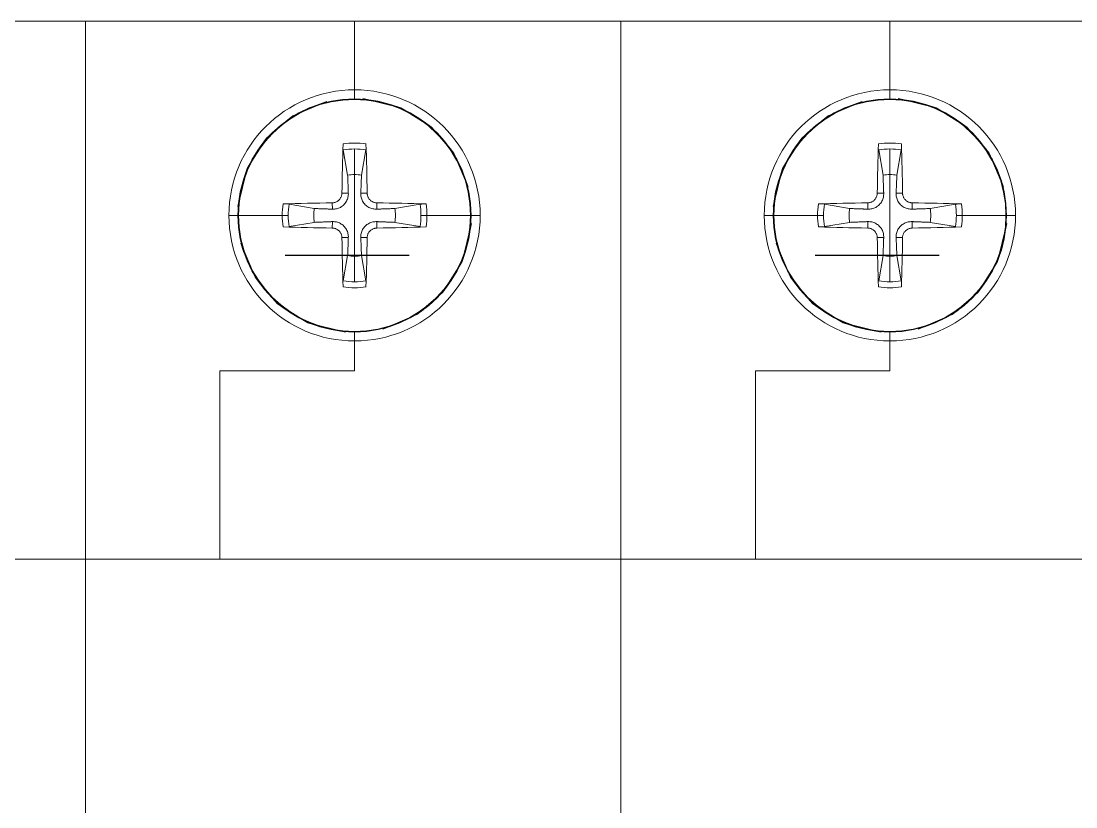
# Model space of a CAD drawing. Header units: millimetres. Extents: x 6750 to 121550, y -28210 to 66060.
# Drawn here: x 38635.85 to 38671.24, y 64789.56 to 64815.94 of the extents above; entities that cross this region are included whole.
import ezdxf

# ---------------------------------------------------------------- set-up
doc = ezdxf.new("R2010")
doc.units = ezdxf.units.MM
doc.layers.add('00_COMPONENTS', color=7, linetype='Continuous')

# ---------------------------------------------------------------- blocks, each defined once
blk = doc.blocks.new('3a2sd1zx35c4')
at = {"linetype": 'Continuous', "lineweight": 0}
for p, q in [((764574.74, 174606.874), (764574.74, 174605.269)), ((764574.74, 174606.874), (764583.771, 174606.874)), ((764583.771, 174606.874), (764583.771, 174605.269)), ((764592.702, 174606.874), (764583.771, 174606.874)), ((764583.771, 174605.269), (764583.771, 174606.874)), ((764592.702, 174605.269), (764592.702, 174606.874)), ((764592.702, 174606.874), (764592.702, 174605.269)), ((764592.702, 174606.874), (764601.733, 174606.874)), ((764601.733, 174606.874), (764601.733, 174605.269)), ((764610.664, 174606.874), (764601.733, 174606.874)), ((764601.733, 174605.269), (764601.733, 174606.874)), ((764610.664, 174605.269), (764610.664, 174606.874)), ((764610.664, 174606.874), (764610.664, 174605.269)), ((764574.74, 174588.009), (764574.74, 174605.269)), ((764583.771, 174604.566), (764583.771, 174605.269)), ((764592.702, 174605.269), (764592.702, 174588.812)), ((764601.733, 174604.566), (764601.733, 174605.269)), ((764610.664, 174605.269), (764610.664, 174588.812)), ((764583.771, 174604.566), (764583.771, 174604.265)), ((764601.733, 174604.566), (764601.733, 174604.265)), ((764601.733, 174604.265), (764601.733, 174604.566)), ((764584.981, 174604.074), (764584.043, 174604.272)), ((764584.043, 174604.272), (764585.319, 174603.964)), ((764602.943, 174604.074), (764602.005, 174604.272)), ((764602.005, 174604.272), (764603.281, 174603.964)), ((764581.7, 174603.692), (764582.843, 174604.17)), ((764582.562, 174604.074), (764581.7, 174603.692)), ((764582.843, 174604.17), (764582.562, 174604.074)), ((764585.319, 174603.964), (764584.981, 174604.074)), ((764585.319, 174603.964), (764586.35, 174603.317)), ((764586.072, 174603.518), (764585.319, 174603.964)), ((764599.663, 174603.692), (764600.805, 174604.17)), ((764600.524, 174604.074), (764599.663, 174603.692)), ((764600.805, 174604.17), (764600.524, 174604.074)), ((764603.281, 174603.964), (764602.943, 174604.074)), ((764603.281, 174603.964), (764604.313, 174603.317)), ((764604.034, 174603.518), (764603.281, 174603.964)), ((764580.819, 174602.946), (764581.7, 174603.692)), ((764581.471, 174603.518), (764580.819, 174602.946)), ((764581.7, 174603.692), (764581.471, 174603.518)), ((764586.35, 174603.317), (764586.072, 174603.518)), ((764598.781, 174602.946), (764599.663, 174603.692)), ((764599.433, 174603.518), (764598.781, 174602.946)), ((764599.663, 174603.692), (764599.433, 174603.518)), ((764604.313, 174603.317), (764604.034, 174603.518)), ((764586.938, 174602.652), (764586.35, 174603.317)), ((764586.35, 174603.317), (764587.101, 174602.439)), ((764604.9, 174602.652), (764604.313, 174603.317)), ((764604.313, 174603.317), (764605.064, 174602.439)), ((764580.168, 174601.922), (764580.819, 174602.946)), ((764580.819, 174602.946), (764580.605, 174602.652)), ((764598.131, 174601.922), (764598.781, 174602.946)), ((764598.781, 174602.946), (764598.567, 174602.652)), ((764580.605, 174602.652), (764580.168, 174601.922)), ((764583.394, 174602.549), (764583.539, 174601.703)), ((764583.771, 174601.723), (764583.771, 174602.581)), ((764584.004, 174601.703), (764584.149, 174602.549)), ((764587.101, 174602.439), (764586.938, 174602.652)), ((764587.493, 174601.561), (764587.101, 174602.439)), ((764587.101, 174602.439), (764587.586, 174601.298)), ((764598.567, 174602.652), (764598.131, 174601.922)), ((764601.356, 174602.549), (764601.501, 174601.703)), ((764601.733, 174601.723), (764601.733, 174602.581)), ((764601.966, 174601.703), (764602.111, 174602.549)), ((764605.064, 174602.439), (764604.9, 174602.652)), ((764605.456, 174601.561), (764605.064, 174602.439)), ((764605.064, 174602.439), (764605.548, 174601.298)), ((764579.853, 174600.651), (764580.168, 174601.922)), ((764580.168, 174601.922), (764580.049, 174601.561)), ((764583.539, 174601.703), (764583.54, 174601.661)), ((764583.771, 174600.352), (764583.771, 174601.723)), ((764584.002, 174601.661), (764584.004, 174601.703)), ((764597.815, 174600.651), (764598.131, 174601.922)), ((764598.131, 174601.922), (764598.012, 174601.561)), ((764601.501, 174601.703), (764601.503, 174601.661)), ((764601.733, 174600.352), (764601.733, 174601.723)), ((764601.964, 174601.661), (764601.966, 174601.703)), ((764580.049, 174601.561), (764579.853, 174600.651)), ((764583.54, 174601.661), (764583.542, 174601.622)), ((764583.542, 174601.622), (764583.543, 174601.584)), ((764583.543, 174601.584), (764583.545, 174601.549)), ((764583.545, 174601.549), (764583.546, 174601.515)), ((764583.546, 174601.515), (764583.547, 174601.484)), ((764583.547, 174601.484), (764583.549, 174601.453)), ((764583.549, 174601.453), (764583.55, 174601.424)), ((764583.55, 174601.424), (764583.551, 174601.397)), ((764583.551, 174601.397), (764583.552, 174601.37)), ((764583.552, 174601.37), (764583.553, 174601.345)), ((764583.553, 174601.345), (764583.554, 174601.321)), ((764583.989, 174601.321), (764583.99, 174601.345)), ((764583.99, 174601.345), (764583.991, 174601.37)), ((764583.991, 174601.37), (764583.992, 174601.397)), ((764583.992, 174601.397), (764583.993, 174601.424)), ((764583.993, 174601.424), (764583.994, 174601.453)), ((764583.994, 174601.453), (764583.995, 174601.484)), ((764583.995, 174601.484), (764583.996, 174601.515)), ((764583.996, 174601.515), (764583.998, 174601.549)), ((764583.998, 174601.549), (764583.999, 174601.584)), ((764583.999, 174601.584), (764584.001, 174601.622)), ((764584.001, 174601.622), (764584.002, 174601.661)), ((764587.586, 174601.298), (764587.493, 174601.561)), ((764598.012, 174601.561), (764597.815, 174600.651)), ((764601.503, 174601.661), (764601.504, 174601.622)), ((764601.504, 174601.622), (764601.506, 174601.584)), ((764601.506, 174601.584), (764601.507, 174601.549)), ((764601.507, 174601.549), (764601.508, 174601.515)), ((764601.508, 174601.515), (764601.51, 174601.484)), ((764601.51, 174601.484), (764601.511, 174601.453)), ((764601.511, 174601.453), (764601.512, 174601.424)), ((764601.512, 174601.424), (764601.513, 174601.397)), ((764601.513, 174601.397), (764601.514, 174601.37)), ((764601.514, 174601.37), (764601.515, 174601.345)), ((764601.515, 174601.345), (764601.516, 174601.321)), ((764601.951, 174601.321), (764601.952, 174601.345)), ((764601.952, 174601.345), (764601.953, 174601.37)), ((764601.953, 174601.37), (764601.954, 174601.397)), ((764601.954, 174601.397), (764601.955, 174601.424)), ((764601.955, 174601.424), (764601.956, 174601.453)), ((764601.956, 174601.453), (764601.957, 174601.484)), ((764601.957, 174601.484), (764601.959, 174601.515)), ((764601.959, 174601.515), (764601.96, 174601.549)), ((764601.96, 174601.549), (764601.961, 174601.584)), ((764601.961, 174601.584), (764601.963, 174601.622)), ((764601.963, 174601.622), (764601.964, 174601.661)), ((764605.548, 174601.298), (764605.456, 174601.561)), ((764583.33, 174600.996), (764583.322, 174600.976)), ((764583.336, 174601.016), (764583.33, 174600.996)), ((764583.341, 174601.037), (764583.336, 174601.016)), ((764583.345, 174601.058), (764583.341, 174601.037)), ((764583.347, 174601.078), (764583.345, 174601.058)), ((764583.348, 174601.099), (764583.347, 174601.078)), ((764583.348, 174601.099), (764583.562, 174601.097)), ((764583.556, 174600.994), (764583.55, 174600.96)), ((764583.554, 174601.321), (764583.555, 174601.298)), ((764583.555, 174601.298), (764583.555, 174601.276)), ((764583.555, 174601.276), (764583.556, 174601.255)), ((764583.556, 174601.255), (764583.557, 174601.235)), ((764583.561, 174601.028), (764583.556, 174600.994)), ((764583.557, 174601.235), (764583.558, 174601.215)), ((764583.558, 174601.215), (764583.559, 174601.196)), ((764583.559, 174601.196), (764583.559, 174601.178)), ((764583.559, 174601.178), (764583.56, 174601.161)), ((764583.56, 174601.161), (764583.561, 174601.144)), ((764583.561, 174601.144), (764583.561, 174601.128)), ((764583.561, 174601.128), (764583.562, 174601.112)), ((764583.563, 174601.063), (764583.561, 174601.028)), ((764583.562, 174601.112), (764583.562, 174601.097)), ((764583.562, 174601.097), (764583.563, 174601.063)), ((764583.98, 174601.097), (764583.981, 174601.112)), ((764584.195, 174601.099), (764583.98, 174601.097)), ((764583.98, 174601.063), (764583.98, 174601.097)), ((764583.982, 174601.028), (764583.98, 174601.063)), ((764583.981, 174601.128), (764583.982, 174601.144)), ((764583.981, 174601.112), (764583.981, 174601.128)), ((764583.982, 174601.161), (764583.983, 174601.178)), ((764583.982, 174601.144), (764583.982, 174601.161)), ((764583.986, 174600.994), (764583.982, 174601.028)), ((764583.983, 174601.178), (764583.984, 174601.196)), ((764583.984, 174601.196), (764583.985, 174601.215)), ((764583.985, 174601.235), (764583.986, 174601.255)), ((764583.985, 174601.215), (764583.985, 174601.235)), ((764583.986, 174601.255), (764583.987, 174601.276)), ((764583.993, 174600.96), (764583.986, 174600.994)), ((764583.987, 174601.276), (764583.988, 174601.298)), ((764583.988, 174601.298), (764583.989, 174601.321)), ((764584.195, 174601.078), (764584.195, 174601.099)), ((764584.198, 174601.058), (764584.195, 174601.078)), ((764584.201, 174601.037), (764584.198, 174601.058)), ((764584.206, 174601.016), (764584.201, 174601.037)), ((764584.213, 174600.996), (764584.206, 174601.016)), ((764584.22, 174600.976), (764584.213, 174600.996)), ((764601.292, 174600.996), (764601.284, 174600.976)), ((764601.298, 174601.016), (764601.292, 174600.996)), ((764601.303, 174601.037), (764601.298, 174601.016)), ((764601.307, 174601.058), (764601.303, 174601.037)), ((764601.309, 174601.078), (764601.307, 174601.058)), ((764601.31, 174601.099), (764601.309, 174601.078)), ((764601.31, 174601.099), (764601.525, 174601.097)), ((764601.518, 174600.994), (764601.512, 174600.96)), ((764601.516, 174601.321), (764601.517, 174601.298)), ((764601.517, 174601.298), (764601.518, 174601.276)), ((764601.518, 174601.276), (764601.519, 174601.255)), ((764601.523, 174601.028), (764601.518, 174600.994)), ((764601.519, 174601.255), (764601.519, 174601.235)), ((764601.519, 174601.235), (764601.52, 174601.215)), ((764601.52, 174601.215), (764601.521, 174601.196)), ((764601.521, 174601.196), (764601.522, 174601.178)), ((764601.522, 174601.178), (764601.522, 174601.161)), ((764601.522, 174601.161), (764601.523, 174601.144)), ((764601.523, 174601.144), (764601.524, 174601.128)), ((764601.525, 174601.063), (764601.523, 174601.028)), ((764601.524, 174601.128), (764601.524, 174601.112)), ((764601.524, 174601.112), (764601.525, 174601.097)), ((764601.525, 174601.097), (764601.525, 174601.063)), ((764601.942, 174601.097), (764601.943, 174601.112)), ((764602.157, 174601.099), (764601.942, 174601.097)), ((764601.942, 174601.063), (764601.942, 174601.097)), ((764601.944, 174601.028), (764601.942, 174601.063)), ((764601.943, 174601.128), (764601.944, 174601.144)), ((764601.943, 174601.112), (764601.943, 174601.128)), ((764601.944, 174601.144), (764601.945, 174601.161)), ((764601.948, 174600.994), (764601.944, 174601.028)), ((764601.945, 174601.178), (764601.946, 174601.196)), ((764601.945, 174601.161), (764601.945, 174601.178)), ((764601.946, 174601.196), (764601.947, 174601.215)), ((764601.947, 174601.215), (764601.948, 174601.235)), ((764601.948, 174601.255), (764601.949, 174601.276)), ((764601.948, 174601.235), (764601.948, 174601.255)), ((764601.955, 174600.96), (764601.948, 174600.994)), ((764601.949, 174601.276), (764601.95, 174601.298)), ((764601.95, 174601.298), (764601.951, 174601.321)), ((764602.158, 174601.078), (764602.157, 174601.099)), ((764602.16, 174601.058), (764602.158, 174601.078)), ((764602.164, 174601.037), (764602.16, 174601.058)), ((764602.169, 174601.016), (764602.164, 174601.037)), ((764602.175, 174600.996), (764602.169, 174601.016)), ((764602.183, 174600.976), (764602.175, 174600.996)), ((764582.42, 174600.584), (764581.574, 174600.729)), ((764583.045, 174600.776), (764583.024, 174600.775)), ((764583.024, 174600.775), (764583.026, 174600.561)), ((764583.065, 174600.778), (764583.045, 174600.776)), ((764583.086, 174600.782), (764583.065, 174600.778)), ((764583.107, 174600.787), (764583.086, 174600.782)), ((764583.127, 174600.793), (764583.107, 174600.787)), ((764583.147, 174600.801), (764583.127, 174600.793)), ((764583.167, 174600.81), (764583.147, 174600.801)), ((764583.186, 174600.82), (764583.167, 174600.81)), ((764583.204, 174600.832), (764583.186, 174600.82)), ((764583.221, 174600.844), (764583.204, 174600.832)), ((764583.237, 174600.857), (764583.221, 174600.844)), ((764583.252, 174600.871), (764583.237, 174600.857)), ((764583.266, 174600.886), (764583.252, 174600.871)), ((764583.279, 174600.902), (764583.266, 174600.886)), ((764583.291, 174600.919), (764583.279, 174600.902)), ((764583.303, 174600.938), (764583.291, 174600.919)), ((764583.326, 174600.641), (764583.294, 174600.622)), ((764583.313, 174600.956), (764583.303, 174600.938)), ((764583.322, 174600.976), (764583.313, 174600.956)), ((764583.357, 174600.662), (764583.326, 174600.641)), ((764583.386, 174600.685), (764583.357, 174600.662)), ((764583.413, 174600.71), (764583.386, 174600.685)), ((764583.438, 174600.737), (764583.413, 174600.71)), ((764583.461, 174600.766), (764583.438, 174600.737)), ((764583.482, 174600.797), (764583.461, 174600.766)), ((764583.501, 174600.829), (764583.482, 174600.797)), ((764583.517, 174600.862), (764583.501, 174600.829)), ((764583.531, 174600.895), (764583.517, 174600.862)), ((764583.542, 174600.928), (764583.531, 174600.895)), ((764583.55, 174600.96), (764583.542, 174600.928)), ((764584.001, 174600.928), (764583.993, 174600.96)), ((764584.012, 174600.895), (764584.001, 174600.928)), ((764584.025, 174600.862), (764584.012, 174600.895)), ((764584.041, 174600.829), (764584.025, 174600.862)), ((764584.06, 174600.797), (764584.041, 174600.829)), ((764584.081, 174600.766), (764584.06, 174600.797)), ((764584.105, 174600.737), (764584.081, 174600.766)), ((764584.129, 174600.71), (764584.105, 174600.737)), ((764584.156, 174600.685), (764584.129, 174600.71)), ((764584.185, 174600.662), (764584.156, 174600.685)), ((764584.216, 174600.641), (764584.185, 174600.662)), ((764584.248, 174600.622), (764584.216, 174600.641)), ((764584.229, 174600.956), (764584.22, 174600.976)), ((764584.24, 174600.937), (764584.229, 174600.956)), ((764584.251, 174600.919), (764584.24, 174600.937)), ((764584.263, 174600.902), (764584.251, 174600.919)), ((764584.277, 174600.886), (764584.263, 174600.902)), ((764584.291, 174600.871), (764584.277, 174600.886)), ((764584.306, 174600.857), (764584.291, 174600.871)), ((764584.322, 174600.844), (764584.306, 174600.857)), ((764584.339, 174600.832), (764584.322, 174600.844)), ((764584.357, 174600.82), (764584.339, 174600.832)), ((764584.376, 174600.81), (764584.357, 174600.82)), ((764584.395, 174600.801), (764584.376, 174600.81)), ((764584.415, 174600.793), (764584.395, 174600.801)), ((764584.436, 174600.787), (764584.415, 174600.793)), ((764584.456, 174600.782), (764584.436, 174600.787)), ((764584.477, 174600.778), (764584.456, 174600.782)), ((764584.498, 174600.776), (764584.477, 174600.778)), ((764584.518, 174600.775), (764584.498, 174600.776)), ((764584.518, 174600.775), (764584.517, 174600.561)), ((764585.968, 174600.729), (764585.122, 174600.584)), ((764585.973, 174600.73), (764585.968, 174600.729)), ((764585.978, 174600.731), (764585.973, 174600.73)), ((764585.984, 174600.732), (764585.978, 174600.731)), ((764585.99, 174600.732), (764585.984, 174600.732)), ((764585.996, 174600.733), (764585.99, 174600.732)), ((764586.003, 174600.733), (764585.996, 174600.733)), ((764586.01, 174600.734), (764586.003, 174600.733)), ((764586.018, 174600.734), (764586.01, 174600.734)), ((764586.027, 174600.735), (764586.018, 174600.734)), ((764586.035, 174600.735), (764586.027, 174600.735)), ((764586.044, 174600.736), (764586.035, 174600.735)), ((764586.053, 174600.736), (764586.044, 174600.736)), ((764586.062, 174600.736), (764586.053, 174600.736)), ((764586.071, 174600.736), (764586.062, 174600.736)), ((764586.081, 174600.736), (764586.071, 174600.736)), ((764586.091, 174600.737), (764586.081, 174600.736)), ((764586.101, 174600.737), (764586.091, 174600.737)), ((764586.111, 174600.737), (764586.101, 174600.737)), ((764586.12, 174600.737), (764586.111, 174600.737)), ((764586.13, 174600.736), (764586.12, 174600.737)), ((764586.139, 174600.736), (764586.13, 174600.736)), ((764586.149, 174600.736), (764586.139, 174600.736)), ((764586.159, 174600.736), (764586.149, 174600.736)), ((764586.169, 174600.736), (764586.159, 174600.736)), ((764600.382, 174600.584), (764599.537, 174600.729)), ((764601.007, 174600.776), (764600.987, 174600.775)), ((764600.987, 174600.775), (764600.988, 174600.561)), ((764601.028, 174600.778), (764601.007, 174600.776)), ((764601.049, 174600.782), (764601.028, 174600.778)), ((764601.069, 174600.787), (764601.049, 174600.782)), ((764601.09, 174600.793), (764601.069, 174600.787)), ((764601.11, 174600.801), (764601.09, 174600.793)), ((764601.129, 174600.81), (764601.11, 174600.801)), ((764601.148, 174600.82), (764601.129, 174600.81)), ((764601.166, 174600.832), (764601.148, 174600.82)), ((764601.183, 174600.844), (764601.166, 174600.832)), ((764601.199, 174600.857), (764601.183, 174600.844)), ((764601.214, 174600.871), (764601.199, 174600.857)), ((764601.228, 174600.886), (764601.214, 174600.871)), ((764601.241, 174600.902), (764601.228, 174600.886)), ((764601.254, 174600.919), (764601.241, 174600.902)), ((764601.265, 174600.938), (764601.254, 174600.919)), ((764601.288, 174600.641), (764601.256, 174600.622)), ((764601.275, 174600.956), (764601.265, 174600.938)), ((764601.284, 174600.976), (764601.275, 174600.956)), ((764601.319, 174600.662), (764601.288, 174600.641)), ((764601.349, 174600.685), (764601.319, 174600.662)), ((764601.375, 174600.71), (764601.349, 174600.685)), ((764601.4, 174600.737), (764601.375, 174600.71)), ((764601.423, 174600.766), (764601.4, 174600.737)), ((764601.445, 174600.797), (764601.423, 174600.766)), ((764601.464, 174600.829), (764601.445, 174600.797)), ((764601.48, 174600.862), (764601.464, 174600.829)), ((764601.493, 174600.895), (764601.48, 174600.862)), ((764601.504, 174600.928), (764601.493, 174600.895)), ((764601.512, 174600.96), (764601.504, 174600.928)), ((764601.963, 174600.928), (764601.955, 174600.96)), ((764601.974, 174600.895), (764601.963, 174600.928)), ((764601.987, 174600.862), (764601.974, 174600.895)), ((764602.003, 174600.829), (764601.987, 174600.862)), ((764602.022, 174600.797), (764602.003, 174600.829)), ((764602.043, 174600.766), (764602.022, 174600.797)), ((764602.067, 174600.737), (764602.043, 174600.766)), ((764602.092, 174600.71), (764602.067, 174600.737)), ((764602.118, 174600.685), (764602.092, 174600.71)), ((764602.147, 174600.662), (764602.118, 174600.685)), ((764602.178, 174600.641), (764602.147, 174600.662)), ((764602.211, 174600.622), (764602.178, 174600.641)), ((764602.192, 174600.956), (764602.183, 174600.976)), ((764602.202, 174600.937), (764602.192, 174600.956)), ((764602.213, 174600.919), (764602.202, 174600.937)), ((764602.226, 174600.902), (764602.213, 174600.919)), ((764602.239, 174600.886), (764602.226, 174600.902)), ((764602.253, 174600.871), (764602.239, 174600.886)), ((764602.268, 174600.857), (764602.253, 174600.871)), ((764602.284, 174600.844), (764602.268, 174600.857)), ((764602.301, 174600.832), (764602.284, 174600.844)), ((764602.319, 174600.82), (764602.301, 174600.832)), ((764602.338, 174600.81), (764602.319, 174600.82)), ((764602.357, 174600.801), (764602.338, 174600.81)), ((764602.377, 174600.793), (764602.357, 174600.801)), ((764602.398, 174600.787), (764602.377, 174600.793)), ((764602.419, 174600.782), (764602.398, 174600.787)), ((764602.439, 174600.778), (764602.419, 174600.782)), ((764602.46, 174600.776), (764602.439, 174600.778)), ((764602.48, 174600.775), (764602.46, 174600.776)), ((764602.48, 174600.775), (764602.479, 174600.561)), ((764603.93, 174600.729), (764603.085, 174600.584)), ((764603.935, 174600.73), (764603.93, 174600.729)), ((764603.94, 174600.731), (764603.935, 174600.73)), ((764603.946, 174600.732), (764603.94, 174600.731)), ((764603.952, 174600.732), (764603.946, 174600.732)), ((764603.959, 174600.733), (764603.952, 174600.732)), ((764603.965, 174600.733), (764603.959, 174600.733)), ((764603.973, 174600.734), (764603.965, 174600.733)), ((764603.981, 174600.734), (764603.973, 174600.734)), ((764603.989, 174600.735), (764603.981, 174600.734)), ((764603.998, 174600.735), (764603.989, 174600.735)), ((764604.006, 174600.736), (764603.998, 174600.735)), ((764604.015, 174600.736), (764604.006, 174600.736)), ((764604.024, 174600.736), (764604.015, 174600.736)), ((764604.033, 174600.736), (764604.024, 174600.736)), ((764604.043, 174600.736), (764604.033, 174600.736)), ((764604.053, 174600.737), (764604.043, 174600.736)), ((764604.063, 174600.737), (764604.053, 174600.737)), ((764604.073, 174600.737), (764604.063, 174600.737)), ((764604.082, 174600.737), (764604.073, 174600.737)), ((764604.092, 174600.736), (764604.082, 174600.737)), ((764604.102, 174600.736), (764604.092, 174600.736)), ((764604.112, 174600.736), (764604.102, 174600.736)), ((764604.122, 174600.736), (764604.112, 174600.736)), ((764604.131, 174600.736), (764604.122, 174600.736)), ((764579.557, 174600.352), (764579.858, 174600.352)), ((764581.343, 174600.352), (764579.878, 174600.352)), ((764581.542, 174600.352), (764581.343, 174600.352)), ((764582.462, 174600.583), (764582.42, 174600.584)), ((764582.501, 174600.581), (764582.462, 174600.583)), ((764582.539, 174600.58), (764582.501, 174600.581)), ((764582.574, 174600.578), (764582.539, 174600.58)), ((764582.608, 174600.577), (764582.574, 174600.578)), ((764582.64, 174600.576), (764582.608, 174600.577)), ((764582.67, 174600.575), (764582.64, 174600.576)), ((764582.699, 174600.573), (764582.67, 174600.575)), ((764582.726, 174600.572), (764582.699, 174600.573)), ((764582.753, 174600.571), (764582.726, 174600.572)), ((764582.778, 174600.57), (764582.753, 174600.571)), ((764582.802, 174600.569), (764582.778, 174600.57)), ((764582.825, 174600.568), (764582.802, 174600.569)), ((764582.847, 174600.568), (764582.825, 174600.568)), ((764582.868, 174600.567), (764582.847, 174600.568)), ((764582.888, 174600.566), (764582.868, 174600.567)), ((764582.908, 174600.565), (764582.888, 174600.566)), ((764582.927, 174600.564), (764582.908, 174600.565)), ((764582.945, 174600.564), (764582.927, 174600.564)), ((764582.962, 174600.563), (764582.945, 174600.564)), ((764582.979, 174600.562), (764582.962, 174600.563)), ((764582.995, 174600.562), (764582.979, 174600.562)), ((764583.011, 174600.561), (764582.995, 174600.562)), ((764583.026, 174600.561), (764583.011, 174600.561)), ((764583.06, 174600.56), (764583.026, 174600.561)), ((764583.095, 174600.563), (764583.06, 174600.56)), ((764583.129, 174600.567), (764583.095, 174600.563)), ((764583.163, 174600.573), (764583.129, 174600.567)), ((764583.195, 174600.582), (764583.163, 174600.573)), ((764583.228, 174600.592), (764583.195, 174600.582)), ((764583.261, 174600.606), (764583.228, 174600.592)), ((764583.294, 174600.622), (764583.261, 174600.606)), ((764583.771, 174598.981), (764583.771, 174600.352)), ((764584.282, 174600.606), (764584.248, 174600.622)), ((764584.315, 174600.592), (764584.282, 174600.606)), ((764584.347, 174600.582), (764584.315, 174600.592)), ((764584.379, 174600.573), (764584.347, 174600.582)), ((764584.413, 174600.567), (764584.379, 174600.573)), ((764584.447, 174600.563), (764584.413, 174600.567)), ((764584.482, 174600.56), (764584.447, 174600.563)), ((764584.517, 174600.561), (764584.482, 174600.56)), ((764584.532, 174600.561), (764584.517, 174600.561)), ((764584.547, 174600.562), (764584.532, 174600.561)), ((764584.564, 174600.562), (764584.547, 174600.562)), ((764584.58, 174600.563), (764584.564, 174600.562)), ((764584.598, 174600.564), (764584.58, 174600.563)), ((764584.616, 174600.564), (764584.598, 174600.564)), ((764584.635, 174600.565), (764584.616, 174600.564)), ((764584.654, 174600.566), (764584.635, 174600.565)), ((764584.674, 174600.567), (764584.654, 174600.566)), ((764584.696, 174600.568), (764584.674, 174600.567)), ((764584.718, 174600.568), (764584.696, 174600.568)), ((764584.741, 174600.569), (764584.718, 174600.568)), ((764584.765, 174600.57), (764584.741, 174600.569)), ((764584.79, 174600.571), (764584.765, 174600.57)), ((764584.816, 174600.572), (764584.79, 174600.571)), ((764584.844, 174600.573), (764584.816, 174600.572)), ((764584.873, 174600.575), (764584.844, 174600.573)), ((764584.903, 174600.576), (764584.873, 174600.575)), ((764584.935, 174600.577), (764584.903, 174600.576)), ((764584.968, 174600.578), (764584.935, 174600.577)), ((764585.004, 174600.58), (764584.968, 174600.578)), ((764585.041, 174600.581), (764585.004, 174600.58)), ((764585.081, 174600.583), (764585.041, 174600.581)), ((764585.122, 174600.584), (764585.081, 174600.583)), ((764586.2, 174600.352), (764586, 174600.352)), ((764587.664, 174600.352), (764586.2, 174600.352)), ((764587.986, 174600.352), (764587.685, 174600.352)), ((764597.519, 174600.352), (764597.82, 174600.352)), ((764599.305, 174600.352), (764597.84, 174600.352)), ((764599.505, 174600.352), (764599.305, 174600.352)), ((764600.424, 174600.583), (764600.382, 174600.584)), ((764600.464, 174600.581), (764600.424, 174600.583)), ((764600.501, 174600.58), (764600.464, 174600.581)), ((764600.536, 174600.578), (764600.501, 174600.58)), ((764600.57, 174600.577), (764600.536, 174600.578)), ((764600.602, 174600.576), (764600.57, 174600.577)), ((764600.632, 174600.575), (764600.602, 174600.576)), ((764600.661, 174600.573), (764600.632, 174600.575)), ((764600.689, 174600.572), (764600.661, 174600.573)), ((764600.715, 174600.571), (764600.689, 174600.572)), ((764600.74, 174600.57), (764600.715, 174600.571)), ((764600.764, 174600.569), (764600.74, 174600.57)), ((764600.787, 174600.568), (764600.764, 174600.569)), ((764600.809, 174600.568), (764600.787, 174600.568)), ((764600.83, 174600.567), (764600.809, 174600.568)), ((764600.851, 174600.566), (764600.83, 174600.567)), ((764600.87, 174600.565), (764600.851, 174600.566)), ((764600.889, 174600.564), (764600.87, 174600.565)), ((764600.907, 174600.564), (764600.889, 174600.564)), ((764600.924, 174600.563), (764600.907, 174600.564)), ((764600.941, 174600.562), (764600.924, 174600.563)), ((764600.957, 174600.562), (764600.941, 174600.562)), ((764600.973, 174600.561), (764600.957, 174600.562)), ((764600.988, 174600.561), (764600.973, 174600.561)), ((764601.023, 174600.56), (764600.988, 174600.561)), ((764601.057, 174600.563), (764601.023, 174600.56)), ((764601.092, 174600.567), (764601.057, 174600.563)), ((764601.125, 174600.573), (764601.092, 174600.567)), ((764601.158, 174600.582), (764601.125, 174600.573)), ((764601.19, 174600.592), (764601.158, 174600.582)), ((764601.223, 174600.606), (764601.19, 174600.592)), ((764601.256, 174600.622), (764601.223, 174600.606)), ((764601.733, 174598.981), (764601.733, 174600.352)), ((764602.244, 174600.606), (764602.211, 174600.622)), ((764602.277, 174600.592), (764602.244, 174600.606)), ((764602.309, 174600.582), (764602.277, 174600.592)), ((764602.342, 174600.573), (764602.309, 174600.582)), ((764602.375, 174600.567), (764602.342, 174600.573)), ((764602.41, 174600.563), (764602.375, 174600.567)), ((764602.444, 174600.56), (764602.41, 174600.563)), ((764602.479, 174600.561), (764602.444, 174600.56)), ((764602.494, 174600.561), (764602.479, 174600.561)), ((764602.51, 174600.562), (764602.494, 174600.561)), ((764602.526, 174600.562), (764602.51, 174600.562)), ((764602.543, 174600.563), (764602.526, 174600.562)), ((764602.56, 174600.564), (764602.543, 174600.563)), ((764602.578, 174600.564), (764602.56, 174600.564)), ((764602.597, 174600.565), (764602.578, 174600.564)), ((764602.616, 174600.566), (764602.597, 174600.565)), ((764602.637, 174600.567), (764602.616, 174600.566)), ((764602.658, 174600.568), (764602.637, 174600.567)), ((764602.68, 174600.568), (764602.658, 174600.568)), ((764602.703, 174600.569), (764602.68, 174600.568)), ((764602.727, 174600.57), (764602.703, 174600.569)), ((764602.752, 174600.571), (764602.727, 174600.57)), ((764602.778, 174600.572), (764602.752, 174600.571)), ((764602.806, 174600.573), (764602.778, 174600.572)), ((764602.835, 174600.575), (764602.806, 174600.573)), ((764602.865, 174600.576), (764602.835, 174600.575)), ((764602.897, 174600.577), (764602.865, 174600.576)), ((764602.931, 174600.578), (764602.897, 174600.577)), ((764602.966, 174600.58), (764602.931, 174600.578)), ((764603.003, 174600.581), (764602.966, 174600.58)), ((764603.043, 174600.583), (764603.003, 174600.581)), ((764603.085, 174600.584), (764603.043, 174600.583)), ((764604.162, 174600.352), (764603.962, 174600.352)), ((764605.627, 174600.352), (764604.162, 174600.352)), ((764605.948, 174600.352), (764605.647, 174600.352)), ((764581.574, 174599.974), (764582.42, 174600.119)), ((764582.42, 174600.119), (764582.462, 174600.121)), ((764582.462, 174600.121), (764582.501, 174600.123)), ((764582.501, 174600.123), (764582.539, 174600.124)), ((764582.539, 174600.124), (764582.574, 174600.125)), ((764582.574, 174600.125), (764582.608, 174600.127)), ((764582.608, 174600.127), (764582.64, 174600.128)), ((764582.64, 174600.128), (764582.67, 174600.129)), ((764582.67, 174600.129), (764582.699, 174600.13)), ((764582.699, 174600.13), (764582.726, 174600.131)), ((764582.726, 174600.131), (764582.753, 174600.132)), ((764582.753, 174600.132), (764582.778, 174600.133)), ((764582.778, 174600.133), (764582.802, 174600.134)), ((764582.802, 174600.134), (764582.825, 174600.135)), ((764582.825, 174600.135), (764582.847, 174600.136)), ((764582.847, 174600.136), (764582.868, 174600.137)), ((764582.868, 174600.137), (764582.888, 174600.138)), ((764582.888, 174600.138), (764582.908, 174600.139)), ((764582.908, 174600.139), (764582.927, 174600.139)), ((764582.927, 174600.139), (764582.945, 174600.14)), ((764582.945, 174600.14), (764582.962, 174600.141)), ((764582.962, 174600.141), (764582.979, 174600.141)), ((764582.979, 174600.141), (764582.995, 174600.142)), ((764582.995, 174600.142), (764583.011, 174600.143)), ((764583.011, 174600.143), (764583.026, 174600.143)), ((764583.024, 174599.929), (764583.026, 174600.143)), ((764583.024, 174599.929), (764583.045, 174599.928)), ((764583.026, 174600.143), (764583.06, 174600.143)), ((764583.045, 174599.928), (764583.065, 174599.925)), ((764583.06, 174600.143), (764583.095, 174600.141)), ((764583.095, 174600.141), (764583.129, 174600.137)), ((764583.129, 174600.137), (764583.163, 174600.131)), ((764583.163, 174600.131), (764583.195, 174600.122)), ((764583.195, 174600.122), (764583.228, 174600.111)), ((764583.228, 174600.111), (764583.261, 174600.098)), ((764583.261, 174600.098), (764583.294, 174600.082)), ((764583.294, 174600.082), (764583.326, 174600.063)), ((764583.326, 174600.063), (764583.357, 174600.042)), ((764583.357, 174600.042), (764583.386, 174600.019)), ((764583.386, 174600.019), (764583.413, 174599.994)), ((764583.413, 174599.994), (764583.438, 174599.967)), ((764583.438, 174599.967), (764583.461, 174599.938)), ((764583.461, 174599.938), (764583.482, 174599.907)), ((764584.06, 174599.907), (764584.081, 174599.938)), ((764584.081, 174599.938), (764584.105, 174599.967)), ((764584.105, 174599.967), (764584.129, 174599.994)), ((764584.129, 174599.994), (764584.156, 174600.019)), ((764584.156, 174600.019), (764584.185, 174600.042)), ((764584.185, 174600.042), (764584.216, 174600.063)), ((764584.216, 174600.063), (764584.248, 174600.082)), ((764584.248, 174600.082), (764584.282, 174600.098)), ((764584.282, 174600.098), (764584.315, 174600.111)), ((764584.315, 174600.111), (764584.347, 174600.122)), ((764584.347, 174600.122), (764584.379, 174600.131)), ((764584.379, 174600.131), (764584.413, 174600.137)), ((764584.413, 174600.137), (764584.447, 174600.141)), ((764584.447, 174600.141), (764584.482, 174600.143)), ((764584.477, 174599.925), (764584.498, 174599.928)), ((764584.482, 174600.143), (764584.517, 174600.143)), ((764584.498, 174599.928), (764584.518, 174599.929)), ((764584.518, 174599.929), (764584.517, 174600.143)), ((764584.517, 174600.143), (764584.532, 174600.143)), ((764584.532, 174600.143), (764584.547, 174600.142)), ((764584.547, 174600.142), (764584.564, 174600.141)), ((764584.564, 174600.141), (764584.58, 174600.141)), ((764584.58, 174600.141), (764584.598, 174600.14)), ((764584.598, 174600.14), (764584.616, 174600.139)), ((764584.616, 174600.139), (764584.635, 174600.139)), ((764584.635, 174600.139), (764584.654, 174600.138)), ((764584.654, 174600.138), (764584.674, 174600.137)), ((764584.674, 174600.137), (764584.696, 174600.136)), ((764584.696, 174600.136), (764584.718, 174600.135)), ((764584.718, 174600.135), (764584.741, 174600.134)), ((764584.741, 174600.134), (764584.765, 174600.133)), ((764584.765, 174600.133), (764584.79, 174600.132)), ((764584.79, 174600.132), (764584.816, 174600.131)), ((764584.816, 174600.131), (764584.844, 174600.13)), ((764584.844, 174600.13), (764584.873, 174600.129)), ((764584.873, 174600.129), (764584.903, 174600.128)), ((764584.903, 174600.128), (764584.935, 174600.127)), ((764584.935, 174600.127), (764584.968, 174600.125)), ((764584.968, 174600.125), (764585.004, 174600.124)), ((764585.004, 174600.124), (764585.041, 174600.123)), ((764585.041, 174600.123), (764585.081, 174600.121)), ((764585.081, 174600.121), (764585.122, 174600.119)), ((764585.122, 174600.119), (764585.968, 174599.974)), ((764587.692, 174600.08), (764587.384, 174598.804)), ((764587.493, 174599.142), (764587.692, 174600.08)), ((764599.336, 174599.968), (764599.345, 174599.968)), ((764599.345, 174599.968), (764599.355, 174599.968)), ((764599.355, 174599.968), (764599.365, 174599.967)), ((764599.365, 174599.967), (764599.375, 174599.967)), ((764599.375, 174599.967), (764599.385, 174599.967)), ((764599.385, 174599.967), (764599.394, 174599.967)), ((764599.394, 174599.967), (764599.404, 174599.967)), ((764599.404, 174599.967), (764599.414, 174599.967)), ((764599.414, 174599.967), (764599.424, 174599.967)), ((764599.424, 174599.967), (764599.434, 174599.967)), ((764599.434, 174599.967), (764599.443, 174599.968)), ((764599.443, 174599.968), (764599.452, 174599.968)), ((764599.452, 174599.968), (764599.461, 174599.968)), ((764599.461, 174599.968), (764599.469, 174599.969)), ((764599.469, 174599.969), (764599.478, 174599.969)), ((764599.478, 174599.969), (764599.486, 174599.969)), ((764599.486, 174599.969), (764599.494, 174599.97)), ((764599.494, 174599.97), (764599.502, 174599.97)), ((764599.502, 174599.97), (764599.508, 174599.971)), ((764599.508, 174599.971), (764599.515, 174599.971)), ((764599.515, 174599.971), (764599.521, 174599.972)), ((764599.521, 174599.972), (764599.527, 174599.973)), ((764599.527, 174599.973), (764599.532, 174599.974)), ((764599.532, 174599.974), (764599.537, 174599.974)), ((764599.537, 174599.974), (764600.382, 174600.119)), ((764600.382, 174600.119), (764600.424, 174600.121)), ((764600.424, 174600.121), (764600.464, 174600.123)), ((764600.464, 174600.123), (764600.501, 174600.124)), ((764600.501, 174600.124), (764600.536, 174600.125)), ((764600.536, 174600.125), (764600.57, 174600.127)), ((764600.57, 174600.127), (764600.602, 174600.128)), ((764600.602, 174600.128), (764600.632, 174600.129)), ((764600.632, 174600.129), (764600.661, 174600.13)), ((764600.661, 174600.13), (764600.689, 174600.131)), ((764600.689, 174600.131), (764600.715, 174600.132)), ((764600.715, 174600.132), (764600.74, 174600.133)), ((764600.74, 174600.133), (764600.764, 174600.134)), ((764600.764, 174600.134), (764600.787, 174600.135)), ((764600.787, 174600.135), (764600.809, 174600.136)), ((764600.809, 174600.136), (764600.83, 174600.137)), ((764600.83, 174600.137), (764600.851, 174600.138)), ((764600.851, 174600.138), (764600.87, 174600.139)), ((764600.87, 174600.139), (764600.889, 174600.139)), ((764600.889, 174600.139), (764600.907, 174600.14)), ((764600.907, 174600.14), (764600.924, 174600.141)), ((764600.924, 174600.141), (764600.941, 174600.141)), ((764600.941, 174600.141), (764600.957, 174600.142)), ((764600.957, 174600.142), (764600.973, 174600.143)), ((764600.973, 174600.143), (764600.988, 174600.143)), ((764600.987, 174599.929), (764600.988, 174600.143)), ((764600.987, 174599.929), (764601.007, 174599.928)), ((764600.988, 174600.143), (764601.023, 174600.143)), ((764601.007, 174599.928), (764601.028, 174599.925)), ((764601.023, 174600.143), (764601.057, 174600.141)), ((764601.057, 174600.141), (764601.092, 174600.137)), ((764601.092, 174600.137), (764601.125, 174600.131)), ((764601.125, 174600.131), (764601.158, 174600.122)), ((764601.158, 174600.122), (764601.19, 174600.111)), ((764601.19, 174600.111), (764601.223, 174600.098)), ((764601.223, 174600.098), (764601.256, 174600.082)), ((764601.256, 174600.082), (764601.288, 174600.063)), ((764601.288, 174600.063), (764601.319, 174600.042)), ((764601.319, 174600.042), (764601.349, 174600.019)), ((764601.349, 174600.019), (764601.375, 174599.994)), ((764601.375, 174599.994), (764601.4, 174599.967)), ((764601.4, 174599.967), (764601.423, 174599.938)), ((764601.423, 174599.938), (764601.445, 174599.907)), ((764602.022, 174599.907), (764602.043, 174599.938)), ((764602.043, 174599.938), (764602.067, 174599.967)), ((764602.067, 174599.967), (764602.092, 174599.994)), ((764602.092, 174599.994), (764602.118, 174600.019)), ((764602.118, 174600.019), (764602.147, 174600.042)), ((764602.147, 174600.042), (764602.178, 174600.063)), ((764602.178, 174600.063), (764602.211, 174600.082)), ((764602.211, 174600.082), (764602.244, 174600.098)), ((764602.244, 174600.098), (764602.277, 174600.111)), ((764602.277, 174600.111), (764602.309, 174600.122)), ((764602.309, 174600.122), (764602.342, 174600.131)), ((764602.342, 174600.131), (764602.375, 174600.137)), ((764602.375, 174600.137), (764602.41, 174600.141)), ((764602.41, 174600.141), (764602.444, 174600.143)), ((764602.439, 174599.925), (764602.46, 174599.928)), ((764602.444, 174600.143), (764602.479, 174600.143)), ((764602.46, 174599.928), (764602.48, 174599.929)), ((764602.48, 174599.929), (764602.479, 174600.143)), ((764602.479, 174600.143), (764602.494, 174600.143)), ((764602.494, 174600.143), (764602.51, 174600.142)), ((764602.51, 174600.142), (764602.526, 174600.141)), ((764602.526, 174600.141), (764602.543, 174600.141)), ((764602.543, 174600.141), (764602.56, 174600.14)), ((764602.56, 174600.14), (764602.578, 174600.139)), ((764602.578, 174600.139), (764602.597, 174600.139)), ((764602.597, 174600.139), (764602.616, 174600.138)), ((764602.616, 174600.138), (764602.637, 174600.137)), ((764602.637, 174600.137), (764602.658, 174600.136)), ((764602.658, 174600.136), (764602.68, 174600.135)), ((764602.68, 174600.135), (764602.703, 174600.134)), ((764602.703, 174600.134), (764602.727, 174600.133)), ((764602.727, 174600.133), (764602.752, 174600.132)), ((764602.752, 174600.132), (764602.778, 174600.131)), ((764602.778, 174600.131), (764602.806, 174600.13)), ((764602.806, 174600.13), (764602.835, 174600.129)), ((764602.835, 174600.129), (764602.865, 174600.128)), ((764602.865, 174600.128), (764602.897, 174600.127)), ((764602.897, 174600.127), (764602.931, 174600.125)), ((764602.931, 174600.125), (764602.966, 174600.124)), ((764602.966, 174600.124), (764603.003, 174600.123)), ((764603.003, 174600.123), (764603.043, 174600.121)), ((764603.043, 174600.121), (764603.085, 174600.119)), ((764603.085, 174600.119), (764603.93, 174599.974)), ((764605.654, 174600.08), (764605.346, 174598.804)), ((764605.456, 174599.142), (764605.654, 174600.08)), ((764583.065, 174599.925), (764583.086, 174599.922)), ((764583.086, 174599.922), (764583.107, 174599.917)), ((764583.107, 174599.917), (764583.127, 174599.91)), ((764583.127, 174599.91), (764583.147, 174599.903)), ((764583.147, 174599.903), (764583.167, 174599.894)), ((764583.167, 174599.894), (764583.186, 174599.883)), ((764583.186, 174599.883), (764583.204, 174599.872)), ((764583.204, 174599.872), (764583.221, 174599.86)), ((764583.221, 174599.86), (764583.237, 174599.846)), ((764583.237, 174599.846), (764583.252, 174599.832)), ((764583.252, 174599.832), (764583.266, 174599.818)), ((764583.266, 174599.818), (764583.279, 174599.801)), ((764583.279, 174599.801), (764583.291, 174599.784)), ((764583.291, 174599.784), (764583.303, 174599.766)), ((764583.303, 174599.766), (764583.313, 174599.748)), ((764583.313, 174599.748), (764583.322, 174599.728)), ((764583.322, 174599.728), (764583.33, 174599.708)), ((764583.33, 174599.708), (764583.336, 174599.688)), ((764583.336, 174599.688), (764583.341, 174599.667)), ((764583.341, 174599.667), (764583.345, 174599.646)), ((764583.345, 174599.646), (764583.347, 174599.625)), ((764583.347, 174599.625), (764583.348, 174599.605)), ((764583.348, 174599.605), (764583.562, 174599.606)), ((764583.482, 174599.907), (764583.501, 174599.875)), ((764583.501, 174599.875), (764583.517, 174599.842)), ((764583.517, 174599.842), (764583.531, 174599.809)), ((764583.531, 174599.809), (764583.542, 174599.776)), ((764583.542, 174599.776), (764583.55, 174599.744)), ((764583.55, 174599.744), (764583.556, 174599.71)), ((764583.556, 174599.71), (764583.561, 174599.676)), ((764583.561, 174599.676), (764583.563, 174599.641)), ((764583.562, 174599.591), (764583.561, 174599.576)), ((764583.561, 174599.576), (764583.561, 174599.56)), ((764583.563, 174599.641), (764583.562, 174599.606)), ((764583.562, 174599.606), (764583.562, 174599.591)), ((764583.98, 174599.641), (764583.982, 174599.676)), ((764583.98, 174599.606), (764583.98, 174599.641)), ((764584.195, 174599.605), (764583.98, 174599.606)), ((764583.981, 174599.591), (764583.98, 174599.606)), ((764583.981, 174599.576), (764583.981, 174599.591)), ((764583.982, 174599.56), (764583.981, 174599.576)), ((764583.982, 174599.676), (764583.986, 174599.71)), ((764583.986, 174599.71), (764583.993, 174599.744)), ((764583.993, 174599.744), (764584.001, 174599.776)), ((764584.001, 174599.776), (764584.012, 174599.809)), ((764584.012, 174599.809), (764584.025, 174599.842)), ((764584.025, 174599.842), (764584.041, 174599.875)), ((764584.041, 174599.875), (764584.06, 174599.907)), ((764584.195, 174599.625), (764584.198, 174599.646)), ((764584.195, 174599.605), (764584.195, 174599.625)), ((764584.198, 174599.646), (764584.201, 174599.667)), ((764584.201, 174599.667), (764584.206, 174599.687)), ((764584.206, 174599.687), (764584.213, 174599.708)), ((764584.213, 174599.708), (764584.22, 174599.728)), ((764584.22, 174599.728), (764584.229, 174599.747)), ((764584.229, 174599.747), (764584.24, 174599.766)), ((764584.24, 174599.766), (764584.251, 174599.784)), ((764584.251, 174599.784), (764584.263, 174599.801)), ((764584.263, 174599.801), (764584.277, 174599.817)), ((764584.277, 174599.817), (764584.291, 174599.832)), ((764584.291, 174599.832), (764584.306, 174599.846)), ((764584.306, 174599.846), (764584.322, 174599.86)), ((764584.322, 174599.86), (764584.339, 174599.872)), ((764584.339, 174599.872), (764584.357, 174599.883)), ((764584.357, 174599.883), (764584.375, 174599.894)), ((764584.375, 174599.894), (764584.395, 174599.903)), ((764584.395, 174599.903), (764584.415, 174599.91)), ((764584.415, 174599.91), (764584.435, 174599.917)), ((764584.435, 174599.917), (764584.456, 174599.922)), ((764584.456, 174599.922), (764584.477, 174599.925)), ((764601.028, 174599.925), (764601.048, 174599.922)), ((764601.048, 174599.922), (764601.069, 174599.917)), ((764601.069, 174599.917), (764601.089, 174599.91)), ((764601.089, 174599.91), (764601.11, 174599.903)), ((764601.11, 174599.903), (764601.129, 174599.894)), ((764601.129, 174599.894), (764601.148, 174599.883)), ((764601.148, 174599.883), (764601.166, 174599.872)), ((764601.166, 174599.872), (764601.183, 174599.86)), ((764601.183, 174599.86), (764601.199, 174599.846)), ((764601.199, 174599.846), (764601.214, 174599.832)), ((764601.214, 174599.832), (764601.228, 174599.818)), ((764601.228, 174599.818), (764601.241, 174599.801)), ((764601.241, 174599.801), (764601.254, 174599.784)), ((764601.254, 174599.784), (764601.265, 174599.766)), ((764601.265, 174599.766), (764601.275, 174599.748)), ((764601.275, 174599.748), (764601.284, 174599.728)), ((764601.284, 174599.728), (764601.292, 174599.708)), ((764601.292, 174599.708), (764601.298, 174599.688)), ((764601.298, 174599.688), (764601.303, 174599.667)), ((764601.303, 174599.667), (764601.307, 174599.646)), ((764601.307, 174599.646), (764601.309, 174599.625)), ((764601.309, 174599.625), (764601.31, 174599.605)), ((764601.31, 174599.605), (764601.525, 174599.606)), ((764601.445, 174599.907), (764601.464, 174599.875)), ((764601.464, 174599.875), (764601.48, 174599.842)), ((764601.48, 174599.842), (764601.493, 174599.809)), ((764601.493, 174599.809), (764601.504, 174599.776)), ((764601.504, 174599.776), (764601.512, 174599.744)), ((764601.512, 174599.744), (764601.518, 174599.71)), ((764601.518, 174599.71), (764601.523, 174599.676)), ((764601.523, 174599.676), (764601.525, 174599.641)), ((764601.524, 174599.576), (764601.523, 174599.56)), ((764601.525, 174599.606), (764601.524, 174599.591)), ((764601.524, 174599.591), (764601.524, 174599.576)), ((764601.525, 174599.641), (764601.525, 174599.606)), ((764601.942, 174599.641), (764601.944, 174599.676)), ((764601.942, 174599.606), (764601.942, 174599.641)), ((764602.157, 174599.605), (764601.942, 174599.606)), ((764601.943, 174599.591), (764601.942, 174599.606)), ((764601.943, 174599.576), (764601.943, 174599.591)), ((764601.944, 174599.56), (764601.943, 174599.576)), ((764601.944, 174599.676), (764601.948, 174599.71)), ((764601.948, 174599.71), (764601.955, 174599.744)), ((764601.955, 174599.744), (764601.963, 174599.776)), ((764601.963, 174599.776), (764601.974, 174599.809)), ((764601.974, 174599.809), (764601.987, 174599.842)), ((764601.987, 174599.842), (764602.003, 174599.875)), ((764602.003, 174599.875), (764602.022, 174599.907)), ((764602.157, 174599.605), (764602.158, 174599.625)), ((764602.158, 174599.625), (764602.16, 174599.646)), ((764602.16, 174599.646), (764602.164, 174599.667)), ((764602.164, 174599.667), (764602.169, 174599.687)), ((764602.169, 174599.687), (764602.175, 174599.708)), ((764602.175, 174599.708), (764602.183, 174599.728)), ((764602.183, 174599.728), (764602.192, 174599.747)), ((764602.192, 174599.747), (764602.202, 174599.766)), ((764602.202, 174599.766), (764602.213, 174599.784)), ((764602.213, 174599.784), (764602.226, 174599.801)), ((764602.226, 174599.801), (764602.239, 174599.817)), ((764602.239, 174599.817), (764602.253, 174599.832)), ((764602.253, 174599.832), (764602.268, 174599.846)), ((764602.268, 174599.846), (764602.284, 174599.86)), ((764602.284, 174599.86), (764602.301, 174599.872)), ((764602.301, 174599.872), (764602.319, 174599.883)), ((764602.319, 174599.883), (764602.338, 174599.894)), ((764602.338, 174599.894), (764602.357, 174599.903)), ((764602.357, 174599.903), (764602.377, 174599.91)), ((764602.377, 174599.91), (764602.398, 174599.917)), ((764602.398, 174599.917), (764602.418, 174599.922)), ((764602.418, 174599.922), (764602.439, 174599.925)), ((764579.953, 174599.422), (764580.049, 174599.142)), ((764580.431, 174598.281), (764579.953, 174599.422)), ((764583.547, 174599.22), (764583.546, 174599.188)), ((764583.549, 174599.251), (764583.547, 174599.22)), ((764583.55, 174599.279), (764583.549, 174599.251)), ((764583.551, 174599.307), (764583.55, 174599.279)), ((764583.552, 174599.333), (764583.551, 174599.307)), ((764583.553, 174599.358), (764583.552, 174599.333)), ((764583.554, 174599.382), (764583.553, 174599.358)), ((764583.555, 174599.405), (764583.554, 174599.382)), ((764583.556, 174599.449), (764583.555, 174599.428)), ((764583.555, 174599.428), (764583.555, 174599.405)), ((764583.557, 174599.469), (764583.556, 174599.449)), ((764583.558, 174599.489), (764583.557, 174599.469)), ((764583.559, 174599.507), (764583.558, 174599.489)), ((764583.56, 174599.543), (764583.559, 174599.525)), ((764583.559, 174599.525), (764583.559, 174599.507)), ((764583.561, 174599.56), (764583.56, 174599.543)), ((764583.982, 174599.543), (764583.982, 174599.56)), ((764583.983, 174599.525), (764583.982, 174599.543)), ((764583.984, 174599.507), (764583.983, 174599.525)), ((764583.985, 174599.489), (764583.984, 174599.507)), ((764583.985, 174599.469), (764583.985, 174599.489)), ((764583.986, 174599.449), (764583.985, 174599.469)), ((764583.987, 174599.428), (764583.986, 174599.449)), ((764583.988, 174599.405), (764583.987, 174599.428)), ((764583.989, 174599.382), (764583.988, 174599.405)), ((764583.99, 174599.358), (764583.989, 174599.382)), ((764583.991, 174599.333), (764583.99, 174599.358)), ((764583.992, 174599.307), (764583.991, 174599.333)), ((764583.993, 174599.279), (764583.992, 174599.307)), ((764583.994, 174599.251), (764583.993, 174599.279)), ((764583.995, 174599.22), (764583.994, 174599.251)), ((764583.996, 174599.188), (764583.995, 174599.22)), ((764597.915, 174599.422), (764598.012, 174599.142)), ((764598.394, 174598.281), (764597.915, 174599.422)), ((764601.51, 174599.22), (764601.508, 174599.188)), ((764601.511, 174599.251), (764601.51, 174599.22)), ((764601.512, 174599.279), (764601.511, 174599.251)), ((764601.513, 174599.307), (764601.512, 174599.279)), ((764601.514, 174599.333), (764601.513, 174599.307)), ((764601.515, 174599.358), (764601.514, 174599.333)), ((764601.516, 174599.382), (764601.515, 174599.358)), ((764601.517, 174599.405), (764601.516, 174599.382)), ((764601.518, 174599.428), (764601.517, 174599.405)), ((764601.519, 174599.449), (764601.518, 174599.428)), ((764601.52, 174599.489), (764601.519, 174599.469)), ((764601.519, 174599.469), (764601.519, 174599.449)), ((764601.521, 174599.507), (764601.52, 174599.489)), ((764601.522, 174599.525), (764601.521, 174599.507)), ((764601.523, 174599.56), (764601.522, 174599.543)), ((764601.522, 174599.543), (764601.522, 174599.525)), ((764601.945, 174599.543), (764601.944, 174599.56)), ((764601.945, 174599.525), (764601.945, 174599.543)), ((764601.946, 174599.507), (764601.945, 174599.525)), ((764601.947, 174599.489), (764601.946, 174599.507)), ((764601.948, 174599.469), (764601.947, 174599.489)), ((764601.948, 174599.449), (764601.948, 174599.469)), ((764601.949, 174599.428), (764601.948, 174599.449)), ((764601.95, 174599.405), (764601.949, 174599.428)), ((764601.951, 174599.382), (764601.95, 174599.405)), ((764601.952, 174599.358), (764601.951, 174599.382)), ((764601.953, 174599.333), (764601.952, 174599.358)), ((764601.954, 174599.307), (764601.953, 174599.333)), ((764601.955, 174599.279), (764601.954, 174599.307)), ((764601.956, 174599.251), (764601.955, 174599.279)), ((764601.957, 174599.22), (764601.956, 174599.251)), ((764601.959, 174599.188), (764601.957, 174599.22)), ((764580.049, 174599.142), (764580.431, 174598.281)), ((764583.539, 174599.001), (764583.394, 174598.155)), ((764583.54, 174599.043), (764583.539, 174599.001)), ((764583.542, 174599.082), (764583.54, 174599.043)), ((764583.543, 174599.119), (764583.542, 174599.082)), ((764583.545, 174599.155), (764583.543, 174599.119)), ((764583.546, 174599.188), (764583.545, 174599.155)), ((764583.771, 174598.123), (764583.771, 174598.981)), ((764583.998, 174599.155), (764583.996, 174599.188)), ((764583.999, 174599.119), (764583.998, 174599.155)), ((764584.001, 174599.082), (764583.999, 174599.119)), ((764584.002, 174599.043), (764584.001, 174599.082)), ((764584.004, 174599.001), (764584.002, 174599.043)), ((764584.149, 174598.155), (764584.004, 174599.001)), ((764587.384, 174598.804), (764587.493, 174599.142)), ((764598.012, 174599.142), (764598.394, 174598.281)), ((764601.501, 174599.001), (764601.356, 174598.155)), ((764601.503, 174599.043), (764601.501, 174599.001)), ((764601.504, 174599.082), (764601.503, 174599.043)), ((764601.506, 174599.119), (764601.504, 174599.082)), ((764601.507, 174599.155), (764601.506, 174599.119)), ((764601.508, 174599.188), (764601.507, 174599.155)), ((764601.733, 174598.123), (764601.733, 174598.981)), ((764601.96, 174599.155), (764601.959, 174599.188)), ((764601.961, 174599.119), (764601.96, 174599.155)), ((764601.963, 174599.082), (764601.961, 174599.119)), ((764601.964, 174599.043), (764601.963, 174599.082)), ((764601.966, 174599.001), (764601.964, 174599.043)), ((764602.111, 174598.155), (764601.966, 174599.001)), ((764605.346, 174598.804), (764605.456, 174599.142)), ((764587.384, 174598.804), (764586.738, 174597.773)), ((764586.938, 174598.051), (764587.384, 174598.804)), ((764605.346, 174598.804), (764604.699, 174597.773)), ((764604.9, 174598.051), (764605.346, 174598.804)), ((764581.177, 174597.399), (764580.431, 174598.281)), ((764580.431, 174598.281), (764580.605, 174598.051)), ((764599.14, 174597.399), (764598.394, 174598.281)), ((764598.394, 174598.281), (764598.567, 174598.051)), ((764580.605, 174598.051), (764581.177, 174597.399)), ((764586.738, 174597.773), (764586.938, 174598.051)), ((764598.567, 174598.051), (764599.14, 174597.399)), ((764604.699, 174597.773), (764604.9, 174598.051)), ((764586.738, 174597.773), (764585.859, 174597.022)), ((764586.072, 174597.185), (764586.738, 174597.773)), ((764604.699, 174597.773), (764603.821, 174597.022)), ((764604.034, 174597.185), (764604.699, 174597.773)), ((764582.201, 174596.749), (764581.177, 174597.399)), ((764581.177, 174597.399), (764581.471, 174597.185)), ((764581.471, 174597.185), (764582.201, 174596.749)), ((764585.859, 174597.022), (764586.072, 174597.185)), ((764600.164, 174596.749), (764599.14, 174597.399)), ((764599.14, 174597.399), (764599.433, 174597.185)), ((764599.433, 174597.185), (764600.164, 174596.749)), ((764603.821, 174597.022), (764604.034, 174597.185)), ((764582.201, 174596.749), (764582.562, 174596.63)), ((764583.472, 174596.433), (764582.201, 174596.749)), ((764585.859, 174597.022), (764584.718, 174596.537)), ((764584.981, 174596.63), (764585.859, 174597.022)), ((764600.164, 174596.749), (764600.524, 174596.63)), ((764601.434, 174596.433), (764600.164, 174596.749)), ((764603.821, 174597.022), (764602.68, 174596.537)), ((764602.943, 174596.63), (764603.821, 174597.022)), ((764582.562, 174596.63), (764583.472, 174596.433)), ((764583.771, 174596.438), (764583.771, 174596.137)), ((764583.771, 174596.137), (764583.771, 174596.438)), ((764584.718, 174596.537), (764584.981, 174596.63)), ((764600.524, 174596.63), (764601.434, 174596.433)), ((764601.733, 174596.438), (764601.733, 174596.137)), ((764601.733, 174596.137), (764601.733, 174596.438)), ((764602.68, 174596.537), (764602.943, 174596.63)), ((764583.771, 174595.134), (764583.771, 174596.137)), ((764601.733, 174595.134), (764601.733, 174596.137)), ((764579.256, 174595.134), (764583.771, 174595.134)), ((764579.256, 174588.812), (764579.256, 174595.133)), ((764597.218, 174595.134), (764601.733, 174595.134)), ((764597.218, 174588.812), (764597.218, 174595.133)), ((764592.702, 174588.812), (764574.74, 174588.812)), ((764592.702, 174588.812), (764574.74, 174588.812)), ((764592.702, 174588.812), (764574.74, 174588.812)), ((764574.74, 174583.106), (764574.74, 174588.812)), ((764574.74, 174583.106), (764574.74, 174588.812)), ((764592.702, 174588.812), (764574.74, 174588.812)), ((764592.701, 174583.106), (764592.702, 174588.812)), ((764592.701, 174583.106), (764592.702, 174588.812)), ((764592.701, 174583.106), (764592.702, 174588.812)), ((764592.701, 174583.106), (764592.702, 174588.812)), ((764610.664, 174588.812), (764592.702, 174588.812)), ((764610.664, 174587.206), (764610.664, 174588.812)), ((764610.664, 174587.206), (764610.664, 174579.81)), ((764574.74, 174583.106), (764574.74, 174580.549)), ((764592.701, 174583.106), (764592.702, 174580.549)), ((764592.702, 174580.549), (764592.701, 174583.106)), ((764574.74, 174580.549), (764574.74, 174580.248)), ((764592.702, 174580.549), (764592.701, 174580.248))]:
    blk.add_line(p, q, dxfattribs=at)
for centre, radius, start, end in [((764583.771, 174600.352), 4.215, 90, 180), ((764583.771, 174600.352), 4.215, 0, 90), ((764601.733, 174600.352), 4.215, 90, 180), ((764601.733, 174600.352), 4.215, 0, 90), ((764583.771, 174600.352), 3.914, 90, 180), ((764583.771, 174600.352), 3.893, 0, 180), ((764583.771, 174600.352), 3.914, 0, 90), ((764601.733, 174600.352), 3.914, 90, 180), ((764601.733, 174600.352), 3.893, 0, 180), ((764601.733, 174600.352), 3.914, 0, 90), ((764583.771, 174600.353), 2.428, 80.9059, 99.094), ((764601.733, 174600.353), 2.428, 80.9059, 99.094), ((764583.771, 174600.349), 2.232, 90.0031, 99.7446), ((764583.771, 174600.349), 2.232, 80.2554, 89.9969), ((764601.734, 174600.349), 2.232, 90.0031, 99.7446), ((764601.733, 174600.349), 2.232, 80.2554, 89.9969), ((764583.771, 174600.352), 1.371, 90, 99.7666), ((764583.771, 174600.352), 1.371, 80.2334, 90), ((764601.733, 174600.352), 1.371, 90, 99.7666), ((764601.733, 174600.352), 1.371, 80.2334, 90), ((764583.77, 174600.352), 2.427, 170.9045, 180.0014), ((764583.774, 174600.352), 2.232, 170.2554, 179.9969), ((764583.768, 174600.352), 2.232, 0.0031, 9.7446), ((764583.773, 174600.352), 2.427, 359.9986, 9.0954), ((764601.732, 174600.352), 2.427, 170.9045, 180.0014), ((764601.736, 174600.352), 2.232, 170.2554, 179.9969), ((764601.731, 174600.352), 2.232, 0.0031, 9.7446), ((764601.735, 174600.352), 2.427, 359.9986, 9.0954), ((764583.771, 174600.352), 4.215, 180, 270), ((764583.771, 174600.352), 3.914, 180, 270), ((764583.771, 174600.352), 3.893, 180, 270), ((764583.77, 174600.352), 2.427, 179.9986, 189.0954), ((764583.774, 174600.352), 2.232, 180.0031, 189.7446), ((764583.771, 174600.352), 1.371, 170.2334, 189.7666), ((764583.771, 174600.352), 3.893, 270, 0), ((764583.771, 174600.352), 4.215, 270, 0), ((764583.771, 174600.352), 3.914, 270, 0), ((764583.771, 174600.352), 1.371, 350.2334, 9.7666), ((764583.768, 174600.352), 2.232, 350.2554, 359.9969), ((764583.773, 174600.352), 2.427, 350.9045, 0.0014), ((764601.733, 174600.352), 4.215, 180, 270), ((764601.733, 174600.352), 3.914, 180, 270), ((764601.733, 174600.352), 3.893, 180, 270), ((764601.732, 174600.352), 2.427, 179.9986, 189.0954), ((764601.736, 174600.352), 2.232, 180.0031, 189.7446), ((764601.733, 174600.352), 1.371, 170.2334, 189.7666), ((764601.733, 174600.352), 3.893, 270, 0), ((764601.733, 174600.352), 4.215, 270, 0), ((764601.733, 174600.352), 3.914, 270, 0), ((764601.733, 174600.352), 1.371, 350.2334, 9.7666), ((764601.731, 174600.352), 2.232, 350.2554, 359.9969), ((764601.735, 174600.352), 2.427, 350.9045, 0.0014), ((764583.771, 174600.352), 1.371, 260.2334, 270), ((764583.771, 174600.352), 1.371, 270, 279.7666), ((764601.733, 174600.352), 1.371, 260.2334, 270), ((764601.733, 174600.352), 1.371, 270, 279.7666), ((764583.771, 174600.351), 2.428, 260.9059, 279.094), ((764583.771, 174600.355), 2.232, 260.2554, 269.9969), ((764583.771, 174600.355), 2.232, 270.0031, 279.7446), ((764601.733, 174600.351), 2.428, 260.9059, 279.094), ((764601.734, 174600.355), 2.232, 260.2554, 269.9969), ((764601.733, 174600.355), 2.232, 270.0031, 279.7446)]:
    blk.add_arc(centre, radius, start, end, dxfattribs=at)
for centre, major_axis, start_param, end_param in [((764584.039, 174600.351), (-0.052, -8.02), 4.409166, 4.619534), ((764583.503, 174600.351), (-0.052, 8.02), 4.805244, 5.015612), ((764602.001, 174600.351), (-0.052, -8.02), 4.409166, 4.619534), ((764601.466, 174600.351), (-0.052, 8.02), 4.805244, 5.015612), ((764583.773, 174600.084), (-8.02, -0.052), 4.805244, 5.015612), ((764583.77, 174600.084), (-8.02, 0.052), 4.409166, 4.619534), ((764601.735, 174600.084), (-8.02, -0.052), 4.805244, 5.015612), ((764601.732, 174600.084), (-8.02, 0.052), 4.409166, 4.619534), ((764583.773, 174600.62), (8.02, -0.052), 4.409166, 4.619534), ((764583.77, 174600.62), (8.02, 0.052), 4.805244, 5.015612), ((764601.735, 174600.62), (8.02, -0.052), 4.409166, 4.619534), ((764601.732, 174600.62), (8.02, 0.052), 4.805244, 5.015612), ((764584.039, 174600.353), (0.052, -8.02), 4.805244, 5.015612), ((764583.503, 174600.353), (0.052, 8.02), 4.409166, 4.619534), ((764602.001, 174600.353), (0.052, -8.02), 4.805244, 5.015612), ((764601.466, 174600.353), (0.052, 8.02), 4.409166, 4.619534)]:
    blk.add_ellipse(centre, major_axis=major_axis, ratio=0.087156, start_param=start_param, end_param=end_param, dxfattribs=at)
at = {"layer": '00_COMPONENTS'}
for p, q in [((764585.605, 174599.008), (764581.446, 174599.008)), ((764603.381, 174599.008), (764599.222, 174599.008))]:
    blk.add_line(p, q, dxfattribs=at)

msp = doc.modelspace()

# ---------------------------------------------------------------- block references
at = {"lineweight": 5}
for p in [(-725972.659, -109790.935), (-725936.735, -109790.935)]:
    msp.add_blockref('3a2sd1zx35c4', p, dxfattribs=at)

doc.saveas('drawing.dxf')
